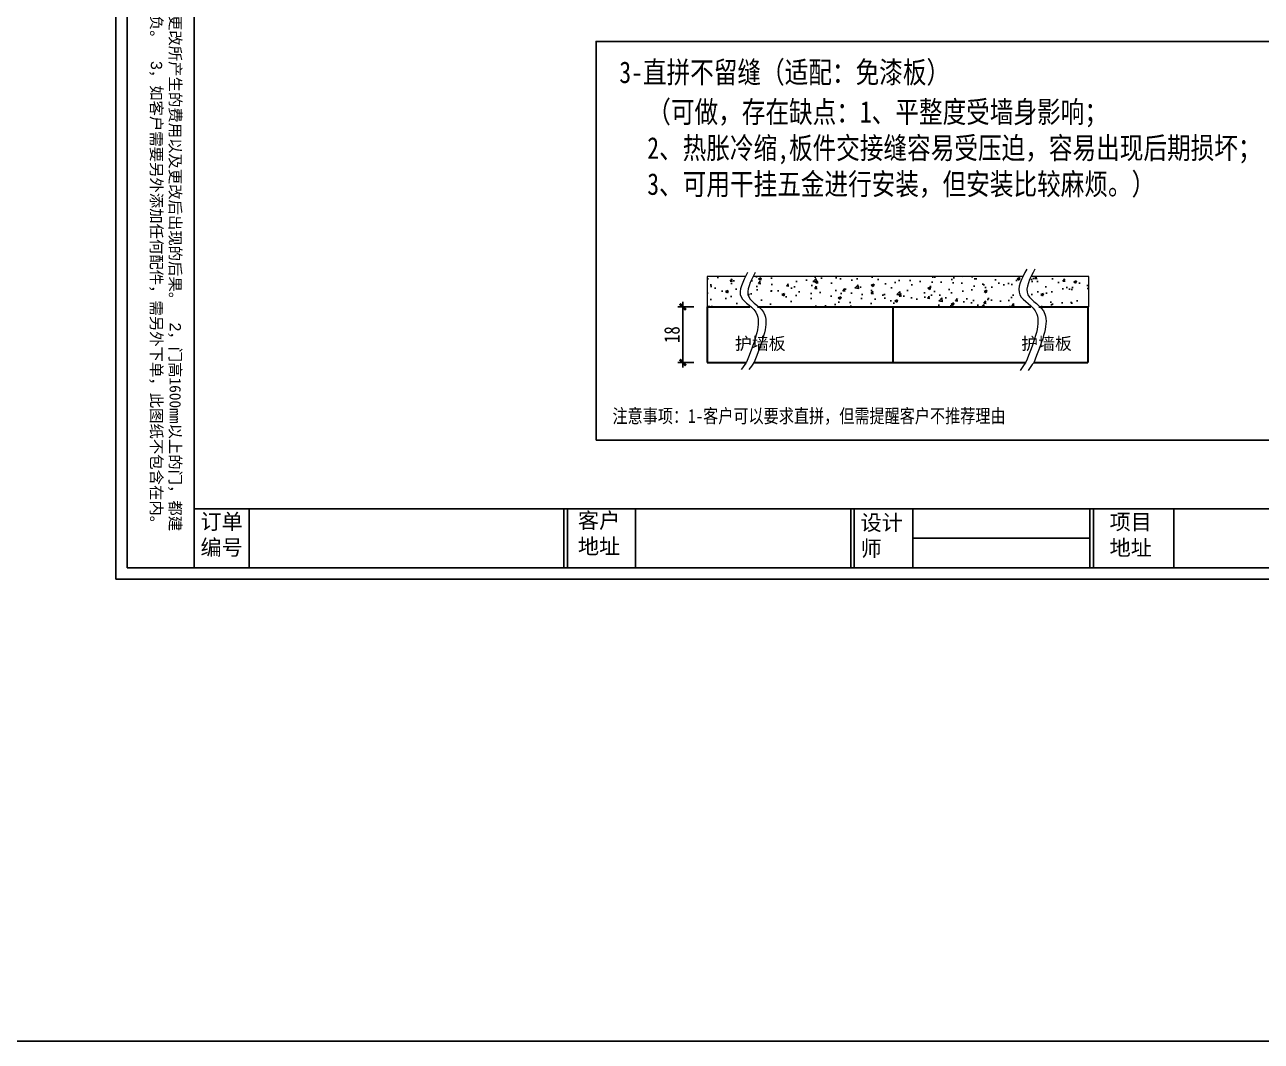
# Model space of a CAD drawing. Header units: millimetres. Extents: x 4862 to 20554, y 7569 to 11262.
# Drawn here: x 5931.5 to 6331.3, y 9651.4 to 9980.1 of the extents above; entities that cross this region are included whole.
import ezdxf
from ezdxf.enums import TextEntityAlignment as Align

# ---------------------------------------------------------------- set-up
doc = ezdxf.new("R2010")
doc.units = ezdxf.units.MM
doc.styles.get("Standard").update_dxf_attribs({"font": 'arial.ttf'})
doc.styles.add('宋体', font='SimSun.ttf')
doc.styles.add('家具尺寸文字', font='SimSun.ttf', dxfattribs={"width": 0.8})
doc.styles.add('黑石雅黑', font='Microsoft YaHei.ttf')
doc.dimstyles.new('副本 固装比例2', dxfattribs={"dimscale": 2, "dimtxt": 2.5, "dimasz": 1, "dimexe": 0.8, "dimexo": 1.2, "dimgap": 0.5, "dimtad": 1, "dimdec": 0, "dimdsep": 46, "dimtxsty": '家具尺寸文字', "dimblk": 'ARCHTICK', "dimcen": 0, "dimdle": 0.8, "dimclrd": 8, "dimclre": 8, "dimclrt": 2, "dimadec": 1, "dimazin": 2, "dimtfac": 1, "dimtdec": 0, "dimtix": 1, "dimtmove": 2, "dimatfit": 2, "dimfxl": 0, "dimtolj": 1, "dimtzin": 0, "dimarcsym": 0})

# ---------------------------------------------------------------- blocks, each defined once
blk = doc.blocks.new('A$C398a0407')
for p, q in [((443.2, 6784), (443.2, 64)), ((443.2, 399), (9568, 399)), ((756.5, 399), (756.5, 64)), ((2542.3, 399), (2542.3, 64)), ((2562.3, 399), (2562.3, 64)), ((2948.7, 399), (2948.7, 64)), ((4169.9, 399), (4169.9, 64)), ((4189.9, 399), (4189.9, 64)), ((4522.7, 399), (4522.7, 64)), ((5527, 399), (5527, 64)), ((5547, 399), (5547, 64)), ((6003.2, 399), (6003.2, 64)), ((4522.7, 231.5), (5527, 231.5))]:
    blk.add_line(p, q)
for points in [[(9632, 0), (0, 0), (0, 6848), (9632, 6848)], [(9568, 64), (64, 64), (64, 6784), (9568, 6784)]]:
    blk.add_lwpolyline(points, close=True)
at = {"color": 8, "insert": (368.9, 272.3), "char_height": 64, "width": 5497.15, "attachment_point": 3, "rotation": 270}
blk.add_mtext('1, {\\fSimSun|b0|i0|c134|p2;此图纸为最终生产图，一经确认，不得修改，否则客户自行承担更改所产生的费用以及更改后出现的后果。  }2{\\fSimSun|b0|i0|c134|p2;，门高1600mm以上的门，都建议加拉直器。本公司不强制加，但：是变形责任客户自负。  }3{\\fSimSun|b0|i0|c134|p2;，如客户需要另外添加任何配件，需另外下单，此图纸不包含在内。}', dxfattribs=at)
at = {"color": 8, "char_height": 88, "attachment_point": 1, "style": '宋体'}
for s, insert in [('订单\\P编号', (479.9, 370.6)), ('客户\\P地址', (2621.8, 377)), ('设计\\P师', (4225.5, 364.6)), ('项目\\P地址', (5638.6, 368.9))]:
    blk.add_mtext_dynamic_manual_height_columns(s, width=596.489, gutter_width=12.5, heights=[0], dxfattribs=dict(at, insert=insert))
blk = doc.blocks.new('_ArchTick')
at = {"color": 0, "linetype": 'ByBlock', "const_width": 0.4}
blk.add_lwpolyline([(-0.5, -0.5), (0.5, 0.5)], dxfattribs=at)
blk = doc.blocks.new('*D138')
at = {"color": 8, "lineweight": -2, "transparency": 16777216}
for p, q in [((6144.27, 9869.3), (6144.27, 9890.5)), ((6147.87, 9888.9), (6142.67, 9888.9)), ((6147.87, 9870.9), (6142.67, 9870.9))]:
    blk.add_line(p, q, dxfattribs=at)
at = {"layer": 'Defpoints', "color": 0, "transparency": 16777216}
for p in [(6144.27, 9888.9), (6152.15, 9888.9), (6152.15, 9870.9)]:
    blk.add_point(p, dxfattribs=at)
at = {"color": 8, "lineweight": -2, "transparency": 16777216, "xscale": 2, "yscale": 2, "zscale": 2}
for p, rotation in [((6144.27, 9888.9), 90), ((6144.27, 9870.9), 270)]:
    blk.add_blockref('_ArchTick', p, dxfattribs=dict(at, rotation=rotation))
at = {"color": 2, "transparency": 16777216, "insert": (6140.77, 9879.9), "char_height": 5, "attachment_point": 5, "rotation": 90, "style": '家具尺寸文字'}
blk.add_mtext('\\A1;18', dxfattribs=at)
blk = doc.blocks.new('A$Caecb7373')
at = {"color": 1}
blk.add_lwpolyline([(0, 821.76), (1155.84, 821.76), (1155.84, 0), (0, 0)], close=True, dxfattribs=at)

msp = doc.modelspace()

# ---------------------------------------------------------------- hatches: boundary and pattern name
h = msp.add_hatch()
h.set_pattern_fill('AR-CONC', color=8, scale=0.05)
h.set_pattern_definition([(50, (-36250.784, 48965.4636), (9.10923345, -0.7969543), [0.9525, -10.4775]), (355, (-36250.784, 48965.464), (-1.762171, 9.5528423), [0.762, -8.3820292]), (100.451445, (-36250.0245, 48965.397), (7.3470624, 8.7558876), [0.8095004, -8.9045122]), (46.1842, (-36250.784, 48968.004), (13.553952, -2.1021164), [1.42875, -15.71625]), (96.635558, (-36249.654, 48967.828), (11.8702067, 12.3713062), [1.214251, -13.3567804]), (351.18415, (-36250.784, 48968.004), (11.8702067, 12.3713062), [1.1429984, -12.5729866]), (21, (-36249.514, 48967.3686), (7.5807196, -5.1132599), [0.9525, -10.4775]), (326, (-36249.514, 48967.369), (3.0901014, 9.2093983), [0.762, -8.382]), (71.451445, (-36248.882, 48966.9425), (10.670821, 4.0961384), [0.8095004, -8.9044969]), (37.5, (-36250.7836, 48965.4636), (0.15443016, 4.22775194), [0, -8.2804, 0, -8.509, 0, -8.41375]), (7.5, (-36250.7836, 48965.4636), (3.34098313, 5.00902874), [0, -4.8514, 0, -8.0899, 0, -3.20675]), (327.5, (-36253.6157, 48965.4636), (6.77952976, -0.2864372), [0, -3.175, 0, -9.906, 0, -13.1445]), (317.5, (-36254.886, 48965.4636), (7.40645907, 1.27132455), [0, -4.1275, 0, -6.5786, 0, -9.3345])])
edge = h.paths.add_edge_path()
edge.add_spline(control_points=[(6165.919, 9888.902), (6164.774, 9889.925), (6161.659, 9892.599), (6163.242, 9896.318), (6164.5, 9898.676)], knot_values=[0.6398787, 0.6398787, 0.6398787, 0.6398787, 2.7757954, 6.2218471, 6.2218471, 6.2218471, 6.2218471], degree=3, periodic=0)
edge.add_line((6164.5, 9898.676), (6152.146, 9898.676))
edge.add_line((6152.146, 9898.676), (6152.146, 9888.902))
edge.add_line((6152.146, 9888.902), (6165.919, 9888.902))
edge = h.paths.add_edge_path()
edge.add_spline(control_points=[(6256.76, 9888.902), (6255.405, 9890.152), (6251.924, 9892.834), (6253.131, 9896.558), (6254.174, 9898.676)], knot_values=[1.1231282, 1.1231282, 1.1231282, 1.1231282, 3.5881236, 6.5509258, 6.5509258, 6.5509258, 6.5509258], degree=3, periodic=0)
edge.add_line((6254.174, 9898.676), (6166.976, 9898.676))
edge.add_spline(control_points=[(6166.976, 9898.676), (6165.718, 9896.318), (6164.136, 9892.599), (6167.25, 9889.925), (6168.395, 9888.902)], knot_values=[0.6398787, 0.6398787, 0.6398787, 0.6398787, 4.0859304, 6.2218471, 6.2218471, 6.2218471, 6.2218471], degree=3, periodic=0)
edge.add_line((6168.395, 9888.902), (6256.76, 9888.902))
edge = h.paths.add_edge_path()
edge.add_line((6275.469, 9898.676), (6256.788, 9898.676))
edge.add_spline(control_points=[(6256.788, 9898.676), (6255.745, 9896.558), (6254.537, 9892.834), (6258.018, 9890.152), (6259.374, 9888.902)], knot_values=[1.1231282, 1.1231282, 1.1231282, 1.1231282, 4.0859304, 6.5509258, 6.5509258, 6.5509258, 6.5509258], degree=3, periodic=0)
edge.add_line((6259.374, 9888.902), (6275.469, 9888.902))
edge.add_line((6275.469, 9888.902), (6275.469, 9898.676))

# ---------------------------------------------------------------- linework, layer by layer
at = {"lineweight": 30}
for p, q in [((6152.146, 9888.902), (6165.919, 9888.902)), ((6152.146, 9888.902), (6152.146, 9870.902)), ((6168.395, 9888.902), (6256.76, 9888.902)), ((6212.148, 9888.902), (6212.148, 9870.902)), ((6212.148, 9888.902), (6212.148, 9870.902)), ((6259.374, 9888.902), (6275.15, 9888.902)), ((6275.15, 9888.902), (6275.15, 9870.902)), ((6152.146, 9870.902), (6164.773, 9870.902)), ((6167.249, 9870.902), (6212.148, 9870.902)), ((6212.148, 9870.902), (6255.117, 9870.902)), ((6257.731, 9870.902), (6275.15, 9870.902))]:
    msp.add_line(p, q, dxfattribs=at)
msp.add_line((4862.317, 9651.376), (20477.138, 9651.376))
for points in [[(6424.394, 9823.577), (5986.233, 9823.577), (5986.233, 10173.838), (6424.394, 10173.838)], [(6116.189, 9845.73), (6371.692, 9845.73), (6371.692, 9974.735), (6116.189, 9974.735)]]:
    msp.add_lwpolyline(points, close=True)
at = {"color": 251, "lineweight": 13, "true_color": 0x636466}
for points in [[(6164.5, 9898.676), (6152.146, 9898.676), (6152.146, 9888.902), (6165.919, 9888.902)], [(6254.174, 9898.676), (6166.976, 9898.676)], [(6259.374, 9888.902), (6275.469, 9888.902), (6275.469, 9898.676), (6256.788, 9898.676)]]:
    msp.add_lwpolyline(points, dxfattribs=at)
at = {"lineweight": 5}
for points, knots in [([(6165.22, 9899.994), (6163.667, 9897.085), (6160.613, 9891.363), (6171.392, 9887.486), (6167.178, 9876.881), (6164.84, 9870.996), (6164.818, 9870.965), (6164.795, 9870.934), (6164.773, 9870.902), (6164.234, 9870.142), (6163.695, 9869.382), (6163.156, 9868.621)], [0, 0, 0, 0, 4.0859304, 8.0369645, 12.9613347, 12.9613347, 12.9613347, 13.0082078, 13.0082078, 13.0082078, 14.1436032, 14.1436032, 14.1436032, 14.1436032]), ([(6167.696, 9899.994), (6166.143, 9897.085), (6163.089, 9891.363), (6173.868, 9887.486), (6169.654, 9876.881), (6167.316, 9870.996), (6167.294, 9870.965), (6167.272, 9870.934), (6167.249, 9870.902), (6166.708, 9870.139), (6166.168, 9869.377), (6165.627, 9868.614)], [0, 0, 0, 0, 4.0859304, 8.0369645, 12.9613347, 12.9613347, 12.9613347, 13.0082078, 13.0082078, 13.0082078, 14.147358, 14.147358, 14.147358, 14.147358]), ([(6255.47, 9901.109), (6253.831, 9898.044), (6250.607, 9892.016), (6261.985, 9887.838), (6257.537, 9876.902), (6255.07, 9870.835), (6254.481, 9870.005), (6253.893, 9869.176), (6253.305, 9868.346)], [0, 0, 0, 0, 4.0859304, 8.0369645, 12.9613347, 12.9613347, 12.9613347, 14.1351359, 14.1351359, 14.1351359, 14.1351359]), ([(6258.084, 9901.109), (6256.445, 9898.044), (6253.221, 9892.016), (6264.598, 9887.838), (6260.151, 9876.902), (6257.683, 9870.835), (6257.093, 9870.003), (6256.503, 9869.171), (6255.913, 9868.338)], [0, 0, 0, 0, 4.0859304, 8.0369645, 12.9613347, 12.9613347, 12.9613347, 14.1388907, 14.1388907, 14.1388907, 14.1388907])]:
    msp.add_open_spline(points, degree=3, knots=knots, dxfattribs=at)

# ---------------------------------------------------------------- block references
at = {"xscale": 0.05697241813319785, "yscale": 0.05697241813319785, "zscale": 0.05697241813319785}
msp.add_blockref('A$C398a0407', (5960.981, 9800.845), dxfattribs=at)
at = {"color": 1, "xscale": 0.4747701511099772, "yscale": 0.4747701511099772, "zscale": 0.4747701511099772}
msp.add_blockref('A$Caecb7373', (5960.981, 9800.845), dxfattribs=at)

# ---------------------------------------------------------------- texts
at = {"color": 50, "style": '家具尺寸文字', "width": 0.8}
msp.add_text('3-直拼不留缝（适配：免漆板）', height=7, dxfattribs=at).set_placement((6123.738, 9964.76), align=Align.MIDDLE_LEFT)
at = {"style": '黑石雅黑'}
for p in [(6161.092, 9875.025), (6253.647, 9875.025)]:
    msp.add_text('护墙板', height=4, dxfattribs=at).set_placement(p)
at = {"color": 4, "insert": (6132.762, 9955.445), "char_height": 7, "width": 212.82614, "attachment_point": 1, "style": '家具尺寸文字'}
msp.add_mtext('（可做，存在缺点：1、平整度受墙身影响；\\P2、热胀冷缩,板件交接缝容易受压迫，容易出现后期损坏；\\P3、可用干挂五金进行安装，但安装比较麻烦。） ', dxfattribs=at)
at = {"color": 6, "insert": (6121.513, 9855.837), "char_height": 4.48, "width": 204.29551, "attachment_point": 1, "style": '家具尺寸文字'}
msp.add_mtext('注意事项：1-客户可以要求直拼，但需提醒客户不推荐理由', dxfattribs=at)

# ---------------------------------------------------------------- dimensions: what is measured, and where the dimension line sits
dim = msp.add_linear_dim(base=(6144.269, 9888.902), p1=(6152.146, 9870.902), p2=(6152.146, 9888.902), angle=90, dimstyle='副本 固装比例2')
dim.commit()
dim.dimension.update_dxf_attribs({"geometry": '*D138', "text_midpoint": (6140.769, 9879.902)})

doc.saveas('drawing.dxf')
